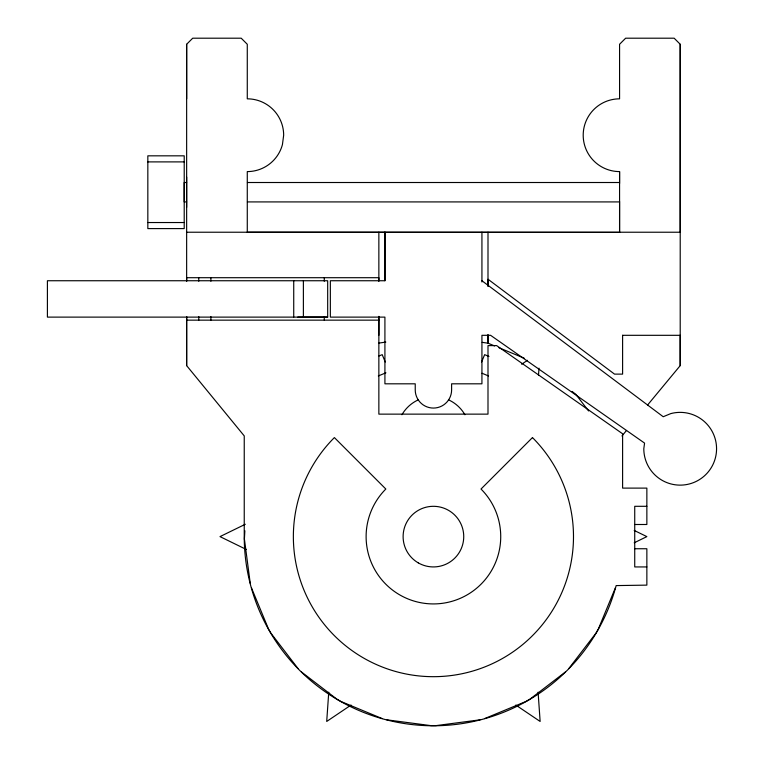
<?xml version="1.0" encoding="UTF-8"?>
<svg xmlns="http://www.w3.org/2000/svg" width="764" height="764" viewBox="0 0 764 764"><rect width="100%" height="100%" fill="white"/><g stroke="black" fill="none" stroke-linecap="round" stroke-linejoin="round"><path stroke-width="1.15" d="M184.21 222.534L184.22 155.827L147.834 155.827L147.834 228.598L184.21 228.598L184.21 222.534L147.834 222.534M634.731 548.743L646.86 548.743L646.86 585.129L616.156 585.587A189.185 189.185 0 0 1 244.241 536.614L244.241 435.91L186.645 365.631L186.645 316.831M186.645 281.123L186.645 44.264L192.709 38.2L241.214 38.2L247.278 44.264L247.278 98.833A36.386 36.386 0 0 1 283.664 135.218L282.422 144.635A36.386 36.386 0 0 1 247.278 171.594L247.278 232.227L619.566 232.409L619.575 171.594A36.386 36.386 0 0 1 583.199 135.218A36.386 36.386 0 0 1 619.575 98.833L619.575 44.264L625.64 38.2L674.154 38.2L680.218 44.264L680.218 232.227L186.645 232.227M378.858 335.31L378.858 316.353M378.858 280.808L378.858 232.237M384.913 280.741L384.922 232.227L384.913 280.741L330.344 280.741L330.344 317.117L384.913 317.117L384.922 383.814L415.234 383.814L415.234 389.879A18.193 18.193 0 0 0 433.427 408.072A18.193 18.193 0 0 0 451.61 389.879L451.61 383.814L481.931 383.814L481.931 335.31L490.593 335.31L644.568 443.101L643.804 448.754A36.386 36.386 0 0 0 683.35 484.997A36.386 36.386 0 0 0 716.011 442.432A36.386 36.386 0 0 0 670.763 413.611L663.219 416.733L481.931 280.741M487.995 285.927L488.005 232.227M619.566 232.409L619.575 201.4M619.575 183.522L619.575 171.594M647.538 405.082L680.208 365.631L680.218 44.264M328.749 692.194L326.706 721.455L351.039 705.057M538.505 375.191L539.002 368.172M244.862 530.751L244.404 538.992L250.229 583.247M481.597 362.002L484.643 354.649L488.979 356.444M615.392 587.831L598.317 629.078L595.939 633.184L568.769 668.605M621.963 435.967L626.518 430.457M565.408 671.957L529.996 699.136L525.88 701.505L484.643 718.59M521.659 364.247L527.494 360.312M245.311 524.266L219.994 536.614L246.361 549.488M634.206 542.793L646.86 536.614L634.206 530.445M378.954 355.995L382.21 354.649L385.257 362.002M378.314 375.955L385.916 372.803M378.858 343.084L385.82 342.091M480.059 719.822L435.805 725.647L431.049 725.647L386.794 719.822M297.779 317.117L327.68 317.117L327.68 280.741L47.406 280.741L47.406 317.117L327.68 317.117M147.834 161.892L184.22 161.892M186.597 182.51L184.22 182.51L184.22 201.916L186.597 201.916M247.412 182.51L619.403 182.51M247.412 201.916L619.403 201.916M186.645 320.154L378.858 320.154M622.498 335.31L680.208 335.31L680.208 365.631M646.86 506.303L634.731 506.303L634.731 566.936L646.86 566.936M634.731 524.496L646.86 524.496L646.86 488.11L622.603 488.11L622.603 433.78L496.657 345.614L487.995 345.614L487.995 414.136L378.858 414.136L378.858 316.611M482.189 342.358L487.995 343.189L494.585 345.92M498.968 347.735L524.209 358.192M482.027 373.252L488.53 375.955M382.21 718.59L340.973 701.505L336.857 699.136L301.446 671.957M515.815 705.057L540.138 721.455L538.095 692.194M572.064 391.426L575.769 394.272L588.566 410.946M298.084 668.605L270.914 633.184L268.536 629.078L251.452 587.831M622.603 335.31L622.603 374.121L614.523 374.121L487.995 279.223L487.995 286.328M481.931 232.227L481.931 281.992M378.858 281.248L378.858 277.704L186.645 277.704L186.645 281.248M324.28 277.704L324.28 281.248M324.28 316.611L324.28 320.154M303.384 280.741L303.384 317.117M293.729 280.741L293.729 317.117M210.893 277.704L210.893 281.248M210.893 316.611L210.893 320.154M198.764 277.704L198.764 281.248M198.764 316.611L198.764 320.154M186.645 44.264L186.645 98.833M186.645 177.057L186.645 207.369M186.645 316.611L186.645 365.631M401.921 414.747A36.386 36.386 0 0 1 418.405 399.801M448.449 399.801A36.386 36.386 0 0 1 464.932 414.747M487.995 334.842L487.995 343.189L487.995 334.899M532.47 437.581L481.014 489.027A67.308 67.308 0 0 1 481.014 584.212A67.308 67.308 0 0 1 385.83 584.212A67.308 67.308 0 0 1 385.83 489.027L334.384 437.581A140.07 140.07 0 0 0 334.384 635.658A140.07 140.07 0 0 0 532.47 635.658A140.07 140.07 0 0 0 532.47 437.581M418.271 562.877A30.321 30.321 0 0 0 463.738 536.614A30.321 30.321 0 0 0 418.271 510.362A30.321 30.321 0 0 0 418.271 562.877"/></g></svg>
